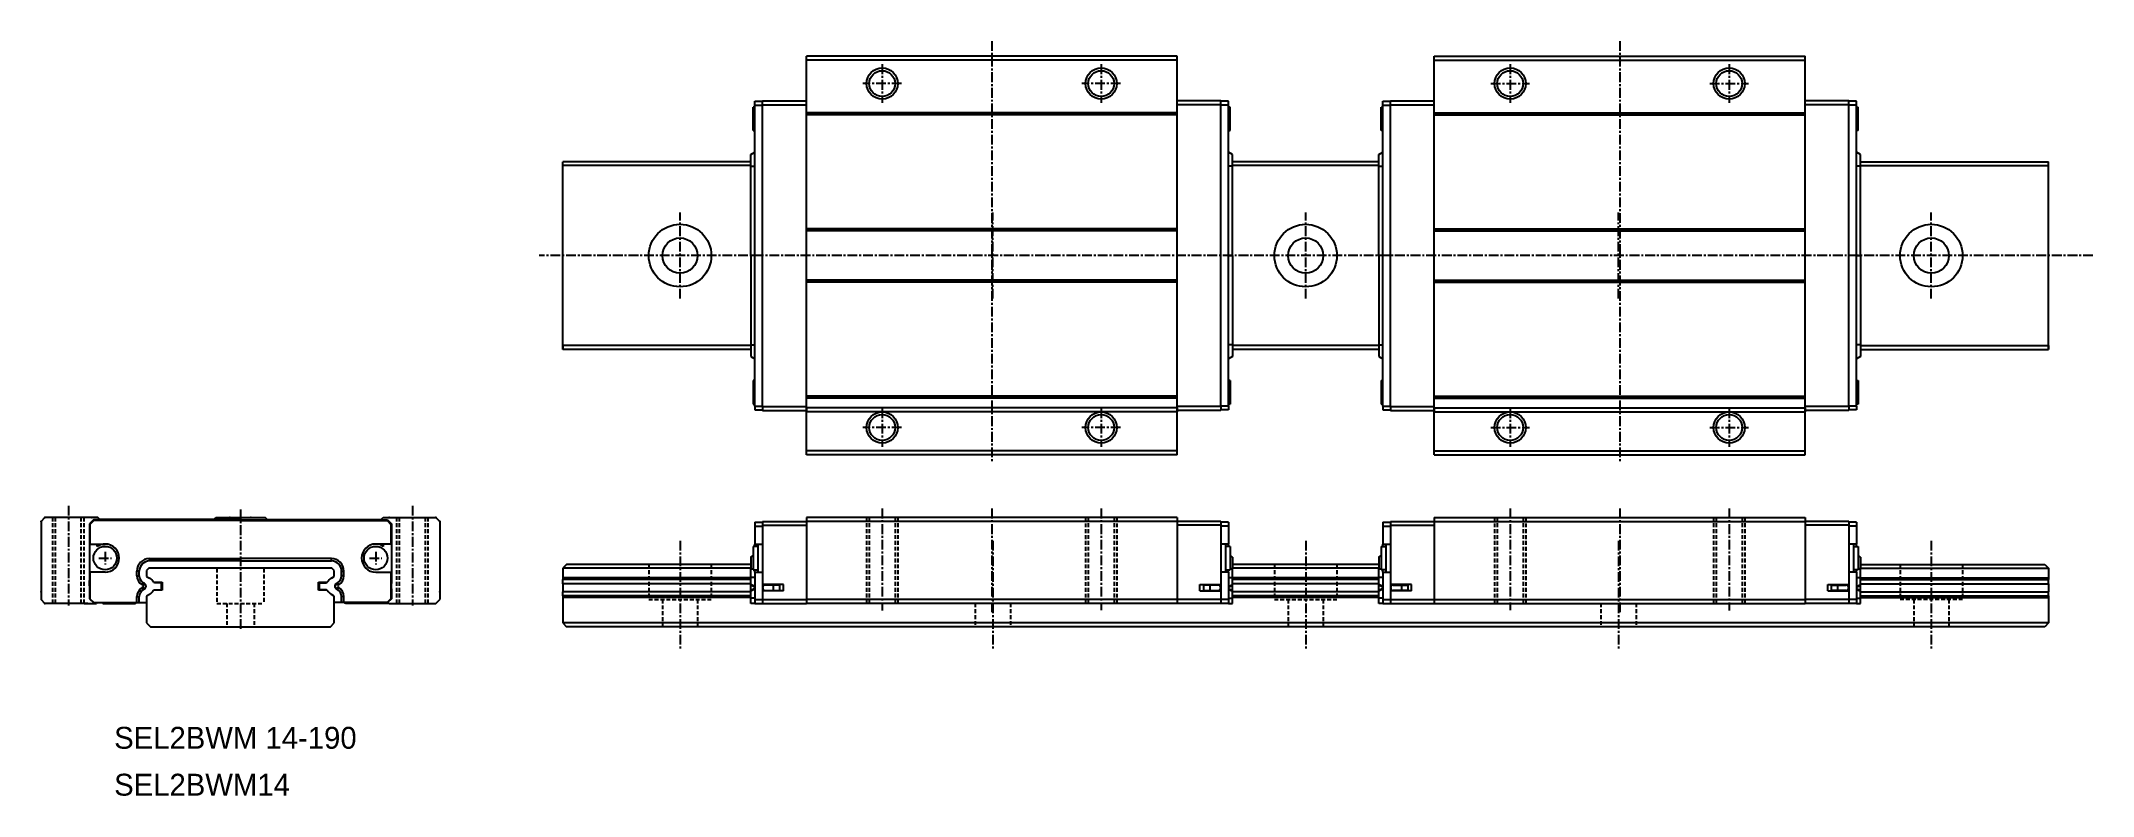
# Model space of a CAD drawing. Extents: x -7 to 256, y 5 to 101.
import ezdxf

# ---------------------------------------------------------------- set-up
doc = ezdxf.new("R2010")
doc.units = 0
doc.linetypes.add('CENTER', pattern=[2, 1.25, -0.25, 0.25, -0.25])
doc.linetypes.add('DASHED', pattern=[0.75, 0.5, -0.25])
doc.layers.get('0').update_dxf_attribs({"linetype": 'CONTINUOUS'})
doc.layers.add('CENTER', color=1, linetype='CENTER')

msp = doc.modelspace()

# ---------------------------------------------------------------- linework, layer by layer
at = {"color": 7, "linetype": 'CONTINUOUS'}
for p, q in [((91.15, 48.5), (91.15, 99.5)), ((138.55, 99.5), (91.15, 99.5)), ((138.55, 99), (91.15, 99)), ((138.55, 48.5), (138.55, 99.5)), ((171.45, 99.5), (218.85, 99.5)), ((171.45, 48.5), (171.45, 99.5)), ((171.45, 99), (218.85, 99)), ((218.85, 48.5), (218.85, 99.5)), ((84.55, 93), (84.35, 93)), ((84.35, 90), (84.35, 93)), ((84.55, 93.75), (85.55, 93.75)), ((84.55, 93.25), (84.55, 93.75)), ((84.55, 54.75), (84.55, 93.25)), ((84.55, 93.25), (85.55, 93.25)), ((85.55, 93.8), (91.15, 93.8)), ((85.55, 93.3), (85.55, 93.8)), ((85.55, 54.7), (85.55, 93.3)), ((85.55, 93.3), (91.15, 93.3)), ((138.55, 92.25), (91.15, 92.25)), ((138.55, 92), (91.15, 92)), ((138.55, 93.5), (138.55, 94)), ((144.15, 93.8), (138.55, 93.8)), ((138.55, 54.5), (138.55, 93.5)), ((144.15, 93.3), (138.55, 93.3)), ((144.15, 93.3), (144.15, 93.8)), ((145.15, 93.75), (144.15, 93.75)), ((144.15, 54.7), (144.15, 93.3)), ((145.15, 93.25), (144.15, 93.25)), ((145.15, 93.25), (145.15, 93.75)), ((145.15, 54.75), (145.15, 93.25)), ((145.35, 93), (145.15, 93)), ((145.35, 90), (145.35, 93)), ((164.65, 90), (164.65, 93)), ((164.65, 93), (164.85, 93)), ((164.85, 93.75), (165.85, 93.75)), ((164.85, 93.25), (164.85, 93.75)), ((164.85, 54.75), (164.85, 93.25)), ((164.85, 93.25), (165.85, 93.25)), ((165.85, 93.8), (171.45, 93.8)), ((165.85, 93.3), (165.85, 93.8)), ((165.85, 54.7), (165.85, 93.3)), ((165.85, 93.3), (171.45, 93.3)), ((171.45, 93.5), (171.45, 94)), ((171.45, 54.5), (171.45, 93.5)), ((171.45, 92.25), (218.85, 92.25)), ((171.45, 92), (218.85, 92)), ((224.45, 93.8), (218.85, 93.8)), ((224.45, 93.3), (218.85, 93.3)), ((224.45, 93.3), (224.45, 93.8)), ((225.45, 93.75), (224.45, 93.75)), ((224.45, 54.7), (224.45, 93.3)), ((225.45, 93.25), (224.45, 93.25)), ((225.45, 93.25), (225.45, 93.75)), ((225.45, 54.75), (225.45, 93.25)), ((225.45, 93), (225.65, 93)), ((225.65, 90), (225.65, 93)), ((84.35, 90), (84.55, 90)), ((145.15, 90), (145.35, 90)), ((164.85, 90), (164.65, 90)), ((225.65, 90), (225.45, 90)), ((84.05, 86.93), (84.55, 87.23)), ((84.05, 85.43), (84.05, 86.93)), ((145.65, 86.93), (145.15, 87.23)), ((145.65, 85.43), (145.65, 86.93)), ((164.35, 86.93), (164.85, 87.23)), ((164.35, 85.43), (164.35, 86.93)), ((225.95, 86.93), (225.45, 87.23)), ((225.95, 85.43), (225.95, 86.93)), ((84.05, 86), (60, 86)), ((60, 85.5), (60, 86)), ((60, 62), (60, 86)), ((84.05, 85.5), (60, 85.5)), ((84.05, 74), (84.05, 85.43)), ((84.05, 85.43), (84.55, 85.43)), ((145.65, 85.43), (145.15, 85.43)), ((164.35, 86), (145.65, 86)), ((164.35, 85.5), (145.65, 85.5)), ((145.65, 74), (145.65, 85.43)), ((164.35, 74), (164.35, 85.43)), ((164.35, 85.43), (164.85, 85.43)), ((225.95, 85.43), (225.45, 85.43)), ((225.95, 86), (250, 86)), ((225.95, 85.5), (250, 85.5)), ((225.95, 74), (225.95, 85.43)), ((250, 62), (250, 86)), ((250, 85.5), (250, 86)), ((138.55, 77.4), (91.15, 77.4)), ((138.55, 77.15), (91.15, 77.15)), ((171.45, 77.4), (218.85, 77.4)), ((171.45, 77.15), (218.85, 77.15)), ((84.05, 74), (84.05, 62.57)), ((84.55, 74), (84.05, 74)), ((145.15, 74), (145.65, 74)), ((145.65, 74), (145.65, 62.57)), ((164.35, 74), (164.35, 62.57)), ((164.85, 74), (164.35, 74)), ((225.45, 74), (225.95, 74)), ((225.95, 74), (225.95, 62.57)), ((138.55, 70.85), (91.15, 70.85)), ((171.45, 70.85), (218.85, 70.85)), ((138.55, 70.6), (91.15, 70.6)), ((171.45, 70.6), (218.85, 70.6)), ((84.05, 62.5), (60, 62.5)), ((60, 62.5), (60, 62)), ((84.05, 62), (60, 62)), ((84.05, 62.57), (84.55, 62.57)), ((84.05, 62.57), (84.05, 61.07)), ((84.05, 61.07), (84.55, 60.77)), ((145.65, 62.57), (145.15, 62.57)), ((145.65, 61.07), (145.15, 60.77)), ((145.65, 62.57), (145.65, 61.07)), ((164.35, 62.5), (145.65, 62.5)), ((164.35, 62), (145.65, 62)), ((164.35, 62.57), (164.85, 62.57)), ((164.35, 62.57), (164.35, 61.07)), ((164.35, 61.07), (164.85, 60.77)), ((225.95, 62.57), (225.45, 62.57)), ((225.95, 61.07), (225.45, 60.77)), ((225.95, 62.57), (225.95, 61.07)), ((225.95, 62.5), (250, 62.5)), ((225.95, 62), (250, 62)), ((250, 62.5), (250, 62)), ((84.35, 58), (84.35, 55)), ((84.55, 58), (84.35, 58)), ((145.35, 58), (145.15, 58)), ((145.35, 58), (145.35, 55)), ((164.65, 58), (164.65, 55)), ((164.65, 58), (164.85, 58)), ((225.45, 58), (225.65, 58)), ((225.65, 58), (225.65, 55)), ((138.55, 56), (91.15, 56)), ((138.55, 55.75), (91.15, 55.75)), ((171.45, 56), (218.85, 56)), ((171.45, 55.75), (218.85, 55.75)), ((84.35, 55), (84.55, 55)), ((84.55, 54.75), (84.55, 54.25)), ((84.55, 54.75), (85.55, 54.75)), ((84.55, 54.25), (85.55, 54.25)), ((85.55, 54.7), (91.15, 54.7)), ((85.55, 54.7), (85.55, 54.2)), ((85.55, 54.2), (91.15, 54.2)), ((138.55, 54.5), (91.15, 54.5)), ((91.15, 54.5), (91.15, 54)), ((138.55, 54), (91.15, 54)), ((144.15, 54.7), (138.55, 54.7)), ((138.55, 54.5), (138.55, 54)), ((144.15, 54.2), (138.55, 54.2)), ((145.15, 54.75), (144.15, 54.75)), ((144.15, 54.7), (144.15, 54.2)), ((145.15, 54.25), (144.15, 54.25)), ((145.15, 55), (145.35, 55)), ((145.15, 54.75), (145.15, 54.25)), ((164.85, 55), (164.65, 55)), ((164.85, 54.75), (165.85, 54.75)), ((164.85, 54.75), (164.85, 54.25)), ((164.85, 54.25), (165.85, 54.25)), ((165.85, 54.7), (171.45, 54.7)), ((165.85, 54.7), (165.85, 54.2)), ((165.85, 54.2), (171.45, 54.2)), ((171.45, 54.5), (218.85, 54.5)), ((171.45, 54.5), (171.45, 54)), ((171.45, 54), (218.85, 54)), ((224.45, 54.7), (218.85, 54.7)), ((218.85, 54.5), (218.85, 54)), ((224.45, 54.2), (218.85, 54.2)), ((225.45, 54.75), (224.45, 54.75)), ((224.45, 54.7), (224.45, 54.2)), ((225.45, 54.25), (224.45, 54.25)), ((225.65, 55), (225.45, 55)), ((225.45, 54.75), (225.45, 54.25)), ((138.55, 49), (91.15, 49)), ((138.55, 48.5), (91.15, 48.5)), ((171.45, 49), (218.85, 49)), ((171.45, 48.5), (218.85, 48.5)), ((-6.71, 40), (-6.21, 40.5)), ((-6.71, 40), (-6.71, 30)), ((-0.71, 40.5), (-6.21, 40.5)), ((0.54, 40.5), (-1.56, 40.5)), ((-0.01, 40.2), (-0.51, 39.7)), ((-0.51, 39.7), (-0.51, 32.45)), ((0.04, 40.1), (-0.46, 39.6)), ((-0.46, 39.6), (-0.46, 37.1)), ((18.79, 40.2), (-0.01, 40.2)), ((18.79, 40.1), (0.04, 40.1)), ((0.79, 40.25), (0.54, 40.5)), ((15.39, 40.25), (0.79, 40.25)), ((15.39, 40.25), (15.64, 40.5)), ((15.64, 40.5), (17.44, 40.5)), ((17.44, 40.5), (20.14, 40.5)), ((17.44, 40.5), (20.14, 40.5)), ((18.79, 40.2), (37.59, 40.2)), ((18.79, 40.1), (37.54, 40.1)), ((20.14, 40.5), (21.94, 40.5)), ((22.19, 40.25), (21.94, 40.5)), ((22.19, 40.25), (36.79, 40.25)), ((36.79, 40.25), (37.04, 40.5)), ((37.04, 40.5), (37.79, 40.5)), ((37.54, 40.1), (38.04, 39.6)), ((37.59, 40.2), (38.09, 39.7)), ((37.79, 40.5), (43.79, 40.5)), ((38.04, 39.6), (38.04, 37.1)), ((38.09, 39.7), (38.09, 32.05)), ((43.79, 40.5), (44.29, 40)), ((44.29, 40), (44.29, 30)), ((84.55, 39.9), (85.55, 39.9)), ((84.55, 39.9), (84.55, 39.4)), ((84.55, 39.4), (84.55, 37.1)), ((84.55, 39.4), (85.55, 39.4)), ((85.55, 40), (91.15, 40)), ((85.55, 40), (85.55, 39.5)), ((85.55, 39.5), (91.15, 39.5)), ((85.55, 39.5), (85.55, 31.9)), ((138.55, 40.5), (91.15, 40.5)), ((91.15, 40.5), (91.15, 40)), ((138.55, 40), (91.15, 40)), ((91.15, 40), (91.15, 30)), ((138.55, 40.5), (138.55, 40)), ((144.15, 40), (138.55, 40)), ((138.55, 40), (138.55, 30)), ((144.15, 39.5), (138.55, 39.5)), ((144.15, 40), (144.15, 39.5)), ((145.15, 39.9), (144.15, 39.9)), ((144.15, 39.5), (144.15, 31.9)), ((145.15, 39.4), (144.15, 39.4)), ((145.15, 39.9), (145.15, 39.4)), ((145.15, 39.4), (145.15, 37.1)), ((164.85, 39.9), (165.85, 39.9)), ((164.85, 39.9), (164.85, 39.4)), ((164.85, 39.4), (164.85, 37.1)), ((164.85, 39.4), (165.85, 39.4)), ((165.85, 40), (171.45, 40)), ((165.85, 40), (165.85, 39.5)), ((165.85, 39.5), (165.85, 31.9)), ((165.85, 39.5), (171.45, 39.5)), ((171.45, 40.5), (218.85, 40.5)), ((171.45, 40.5), (171.45, 40)), ((171.45, 40), (218.85, 40)), ((171.45, 40), (171.45, 30)), ((218.85, 40.5), (218.85, 40)), ((218.85, 40), (218.85, 30)), ((224.45, 40), (218.85, 40)), ((224.45, 39.5), (218.85, 39.5)), ((224.45, 40), (224.45, 39.5)), ((225.45, 39.9), (224.45, 39.9)), ((224.45, 39.5), (224.45, 31.9)), ((225.45, 39.4), (224.45, 39.4)), ((225.45, 39.9), (225.45, 39.4)), ((225.45, 39.4), (225.45, 37.1)), ((-0.46, 37.1), (1.49, 37.1)), ((0.49, 36.8), (0.49, 37.1)), ((38.04, 37.1), (36.09, 37.1)), ((37.09, 36.8), (37.09, 37.1)), ((84.95, 36.8), (84.35, 36.8)), ((84.35, 36.8), (84.35, 33.8)), ((84.55, 36.8), (84.55, 37.1)), ((84.55, 37.1), (85.55, 37.1)), ((84.95, 37.1), (84.95, 33.5)), ((145.15, 37.1), (144.15, 37.1)), ((144.75, 37.1), (144.75, 33.5)), ((145.35, 36.8), (144.75, 36.8)), ((145.15, 36.8), (145.15, 37.1)), ((145.35, 36.8), (145.35, 33.8)), ((164.65, 36.8), (164.65, 33.8)), ((164.65, 36.8), (165.25, 36.8)), ((164.85, 37.1), (165.85, 37.1)), ((164.85, 36.8), (164.85, 37.1)), ((165.25, 37.1), (165.25, 33.5)), ((225.45, 37.1), (224.45, 37.1)), ((225.05, 37.1), (225.05, 33.5)), ((225.05, 36.8), (225.65, 36.8)), ((225.45, 36.8), (225.45, 37.1)), ((225.65, 36.8), (225.65, 33.8)), ((7.16, 35.23), (18.79, 35.23)), ((7.16, 34.93), (7.16, 35.23)), ((18.79, 34.93), (7.16, 34.93)), ((30.42, 35.23), (18.79, 35.23)), ((18.79, 34.93), (30.42, 34.93)), ((30.42, 34.93), (30.42, 35.23)), ((60.5, 34.5), (60, 34)), ((84.05, 34.5), (60.5, 34.5)), ((84.05, 35.43), (84.35, 35.61)), ((84.05, 35.43), (84.05, 33.93)), ((145.65, 35.43), (145.35, 35.61)), ((145.65, 35.43), (145.65, 33.93)), ((164.35, 34.5), (145.65, 34.5)), ((164.35, 35.43), (164.65, 35.61)), ((164.35, 35.43), (164.35, 33.93)), ((225.95, 35.43), (225.65, 35.61)), ((225.95, 35.43), (225.95, 33.93)), ((225.95, 34.5), (249.5, 34.5)), ((249.5, 34.5), (250, 34)), ((-0.51, 31.75), (-0.51, 32.45)), ((-0.51, 32.45), (-0.46, 32.45)), ((-0.51, 32.35), (-0.51, 30.1)), ((-0.51, 31.75), (-0.46, 31.75)), ((-0.46, 33.5), (-0.46, 30.1)), ((1.49, 33.5), (-0.46, 33.5)), ((5.86, 33.63), (5.56, 33.63)), ((5.56, 33.01), (5.56, 33.63)), ((5.56, 33.01), (5.86, 33.01)), ((5.86, 33.01), (5.86, 33.63)), ((6.21, 31.88), (6.36, 32.14)), ((6.21, 31.88), (6.37, 31.79)), ((6.21, 31.52), (6.37, 31.61)), ((6.21, 31.52), (6.36, 31.26)), ((6.52, 32.05), (6.36, 32.14)), ((6.37, 31.79), (6.52, 32.05)), ((6.37, 31.79), (6.37, 31.79)), ((6.37, 31.61), (6.38, 31.62)), ((6.38, 31.62), (6.37, 31.61)), ((6.37, 31.61), (6.37, 31.61)), ((6.37, 31.61), (6.52, 31.35)), ((7.09, 34), (6.79, 33.7)), ((6.79, 33.7), (6.79, 32.96)), ((6.79, 32.96), (7.16, 32.75)), ((18.79, 34), (7.09, 34)), ((7.68, 32.2), (8.79, 32.2)), ((7.76, 32.2), (7.78, 32.15)), ((8.59, 32.15), (7.78, 32.15)), ((8.69, 31.35), (8.69, 32.05)), ((8.79, 32.2), (8.79, 31.2)), ((30.49, 34), (18.79, 34)), ((28.79, 32.2), (29.9, 32.2)), ((28.79, 31.2), (28.79, 32.2)), ((28.89, 31.35), (28.89, 32.05)), ((28.99, 32.15), (29.8, 32.15)), ((29.83, 32.2), (29.8, 32.15)), ((30.42, 32.75), (30.79, 32.96)), ((30.79, 33.7), (30.49, 34)), ((30.79, 32.96), (30.79, 33.7)), ((31.06, 32.05), (31.22, 32.14)), ((31.21, 31.79), (31.06, 32.05)), ((31.21, 31.61), (31.06, 31.35)), ((31.37, 31.88), (31.21, 31.79)), ((31.21, 31.79), (31.21, 31.79)), ((31.22, 31.61), (31.21, 31.62)), ((31.21, 31.62), (31.21, 31.61)), ((31.21, 31.61), (31.22, 31.61)), ((31.37, 31.88), (31.22, 32.14)), ((31.37, 31.52), (31.22, 31.61)), ((31.37, 31.52), (31.22, 31.26)), ((31.72, 33.63), (32.02, 33.63)), ((31.72, 33.01), (31.72, 33.63)), ((32.02, 33.01), (31.72, 33.01)), ((32.02, 33.01), (32.02, 33.63)), ((36.09, 33.5), (38.04, 33.5)), ((38.04, 33.5), (38.04, 30.1)), ((38.09, 32.05), (38.04, 32.05)), ((38.09, 31.35), (38.09, 32.05)), ((84.05, 34), (60, 34)), ((60, 34), (60, 32.76)), ((84.05, 32.76), (60, 32.76)), ((60, 32.76), (60, 32.55)), ((84.05, 32.55), (60, 32.55)), ((60, 32), (60, 32.55)), ((84.05, 32), (60, 32)), ((60, 32), (60, 31)), ((84.05, 33.93), (84.35, 33.93)), ((84.05, 32.81), (84.05, 33.93)), ((84.55, 32.81), (84.05, 32.81)), ((84.05, 31.94), (84.05, 32.81)), ((84.55, 31.68), (84.05, 31.94)), ((84.05, 31.85), (84.05, 31.94)), ((84.05, 31.15), (84.05, 31.85)), ((84.55, 31.59), (84.05, 31.85)), ((84.35, 33.8), (84.95, 33.8)), ((84.55, 33.5), (84.55, 33.8)), ((84.55, 33.5), (84.55, 30)), ((84.55, 33.5), (85.55, 33.5)), ((85.55, 31.9), (85.55, 31.1)), ((88.25, 31.9), (85.55, 31.9)), ((86.95, 31.85), (85.9, 31.85)), ((86.35, 31.85), (86.35, 31.9)), ((86.81, 31.85), (86.81, 31.9)), ((86.95, 31.5), (86.95, 31.85)), ((87.75, 31.85), (86.95, 31.85)), ((86.95, 31.15), (86.95, 31.5)), ((87.75, 31.5), (87.75, 31.85)), ((87.75, 31.15), (87.75, 31.5)), ((88.25, 31.1), (88.25, 31.9)), ((141.45, 31.1), (141.45, 31.9)), ((141.45, 31.9), (144.15, 31.9)), ((141.95, 31.85), (141.95, 31.5)), ((142.75, 31.85), (141.95, 31.85)), ((141.95, 31.5), (141.95, 31.15)), ((142.75, 31.85), (142.75, 31.5)), ((143.8, 31.85), (142.75, 31.85)), ((142.75, 31.5), (142.75, 31.15)), ((142.89, 31.85), (142.89, 31.9)), ((143.35, 31.85), (143.35, 31.9)), ((145.15, 33.5), (144.15, 33.5)), ((144.15, 31.9), (144.15, 31.1)), ((144.75, 33.8), (145.35, 33.8)), ((145.15, 33.5), (145.15, 33.8)), ((145.15, 33.5), (145.15, 30)), ((145.15, 32.81), (145.65, 32.81)), ((145.15, 31.68), (145.65, 31.94)), ((145.15, 31.59), (145.65, 31.85)), ((145.65, 33.93), (145.35, 33.93)), ((164.35, 34), (145.65, 34)), ((145.65, 32.81), (145.65, 33.93)), ((145.65, 31.94), (145.65, 32.81)), ((164.35, 32.76), (145.65, 32.76)), ((164.35, 32.55), (145.65, 32.55)), ((164.35, 32), (145.65, 32)), ((145.65, 31.85), (145.65, 31.94)), ((145.65, 31.15), (145.65, 31.85)), ((164.35, 33.93), (164.65, 33.93)), ((164.35, 32.81), (164.35, 33.93)), ((164.85, 32.81), (164.35, 32.81)), ((164.35, 31.94), (164.35, 32.81)), ((164.85, 31.68), (164.35, 31.94)), ((164.35, 31.85), (164.35, 31.94)), ((164.35, 31.15), (164.35, 31.85)), ((164.85, 31.59), (164.35, 31.85)), ((165.25, 33.8), (164.65, 33.8)), ((164.85, 33.5), (164.85, 33.8)), ((164.85, 33.5), (164.85, 30)), ((164.85, 33.5), (165.85, 33.5)), ((168.55, 31.9), (165.85, 31.9)), ((165.85, 31.9), (165.85, 31.1)), ((166.2, 31.85), (167.25, 31.85)), ((166.65, 31.85), (166.65, 31.9)), ((167.11, 31.85), (167.11, 31.9)), ((167.25, 31.85), (168.05, 31.85)), ((167.25, 31.85), (167.25, 31.5)), ((167.25, 31.5), (167.25, 31.15)), ((168.05, 31.85), (168.05, 31.5)), ((168.05, 31.5), (168.05, 31.15)), ((168.55, 31.1), (168.55, 31.9)), ((221.75, 31.1), (221.75, 31.9)), ((221.75, 31.9), (224.45, 31.9)), ((222.25, 31.85), (223.05, 31.85)), ((222.25, 31.5), (222.25, 31.85)), ((222.25, 31.15), (222.25, 31.5)), ((223.05, 31.85), (224.1, 31.85)), ((223.05, 31.5), (223.05, 31.85)), ((223.05, 31.15), (223.05, 31.5)), ((223.19, 31.85), (223.19, 31.9)), ((223.65, 31.85), (223.65, 31.9)), ((225.45, 33.5), (224.45, 33.5)), ((224.45, 31.9), (224.45, 31.1)), ((225.65, 33.8), (225.05, 33.8)), ((225.45, 33.5), (225.45, 33.8)), ((225.45, 33.5), (225.45, 30)), ((225.45, 32.81), (225.95, 32.81)), ((225.45, 31.68), (225.95, 31.94)), ((225.45, 31.59), (225.95, 31.85)), ((225.95, 33.93), (225.65, 33.93)), ((225.95, 34), (250, 34)), ((225.95, 32.81), (225.95, 33.93)), ((225.95, 31.94), (225.95, 32.81)), ((225.95, 32.76), (250, 32.76)), ((225.95, 32.55), (250, 32.55)), ((225.95, 32), (250, 32)), ((225.95, 31.85), (225.95, 31.94)), ((225.95, 31.15), (225.95, 31.85)), ((250, 34), (250, 32.76)), ((250, 32.76), (250, 32.55)), ((250, 32), (250, 32.55)), ((250, 32), (250, 31)), ((-6.21, 29.5), (-6.71, 30)), ((-0.71, 29.5), (-6.21, 29.5)), ((-1.21, 29.5), (0.39, 29.5)), ((-0.51, 30.1), (-0.01, 29.6)), ((-0.46, 30.1), (0.04, 29.6)), ((-0.01, 29.6), (0.04, 29.6)), ((0.04, 29.6), (5.56, 29.6)), ((1.19, 29.5), (5.29, 29.5)), ((5.29, 29.5), (5.51, 29.6)), ((5.56, 29.6), (5.56, 30.39)), ((5.56, 30.39), (5.86, 30.39)), ((5.56, 29.6), (5.86, 29.6)), ((5.86, 29.6), (5.86, 30.39)), ((5.86, 29.6), (6.79, 29.6)), ((6.36, 31.26), (6.52, 31.35)), ((7.16, 30.65), (6.79, 30.44)), ((6.79, 30.44), (6.79, 27)), ((8.79, 31.2), (7.68, 31.2)), ((7.76, 31.2), (7.78, 31.25)), ((7.78, 31.25), (8.59, 31.25)), ((29.9, 31.2), (28.79, 31.2)), ((29.8, 31.25), (28.99, 31.25)), ((29.83, 31.2), (29.8, 31.25)), ((30.79, 30.44), (30.42, 30.65)), ((30.79, 27), (30.79, 30.44)), ((31.72, 29.6), (30.79, 29.6)), ((31.22, 31.26), (31.06, 31.35)), ((31.72, 29.6), (31.72, 30.39)), ((32.02, 30.39), (31.72, 30.39)), ((32.02, 29.6), (31.72, 29.6)), ((32.02, 29.6), (32.02, 30.39)), ((37.54, 29.6), (32.02, 29.6)), ((32.27, 29.5), (32.05, 29.6)), ((37.79, 29.5), (32.27, 29.5)), ((38.04, 30.1), (37.54, 29.6)), ((38.09, 30.1), (37.59, 29.6)), ((37.79, 29.5), (43.79, 29.5)), ((38.09, 31.35), (38.04, 31.35)), ((38.09, 31.35), (38.09, 30.1)), ((43.79, 29.5), (44.29, 30)), ((84.05, 31), (60, 31)), ((60, 30.45), (60, 31)), ((84.05, 30.45), (60, 30.45)), ((60, 30.45), (60, 30.24)), ((84.05, 30.24), (60, 30.24)), ((60, 30.24), (60, 27)), ((84.55, 31.41), (84.05, 31.15)), ((84.55, 31.32), (84.05, 31.06)), ((84.05, 31.06), (84.05, 31.15)), ((84.05, 30.19), (84.05, 31.06)), ((84.05, 29.5), (84.05, 30.19)), ((84.55, 30.19), (84.05, 30.19)), ((84.55, 29.5), (84.05, 29.5)), ((84.55, 30), (84.55, 29.5)), ((84.55, 30), (85.55, 30)), ((84.55, 29.5), (85.55, 29.5)), ((88.25, 31.1), (85.55, 31.1)), ((85.55, 31.1), (85.55, 30)), ((85.55, 30), (91.15, 30)), ((85.55, 30), (85.55, 29.5)), ((85.55, 29.5), (91.15, 29.5)), ((85.9, 31.15), (86.95, 31.15)), ((86.35, 31.1), (86.35, 31.15)), ((86.81, 31.1), (86.81, 31.15)), ((86.95, 31.15), (87.75, 31.15)), ((138.55, 30), (91.15, 30)), ((91.15, 30), (91.15, 29.5)), ((138.55, 29.5), (91.15, 29.5)), ((144.15, 30), (138.55, 30)), ((138.55, 30), (138.55, 29.5)), ((144.15, 29.5), (138.55, 29.5)), ((141.45, 31.1), (144.15, 31.1)), ((141.95, 31.15), (142.75, 31.15)), ((142.75, 31.15), (143.8, 31.15)), ((142.89, 31.1), (142.89, 31.15)), ((143.35, 31.1), (143.35, 31.15)), ((144.15, 31.1), (144.15, 30)), ((144.15, 30), (144.15, 29.5)), ((145.15, 30), (144.15, 30)), ((145.15, 29.5), (144.15, 29.5)), ((145.15, 31.41), (145.65, 31.15)), ((145.15, 31.32), (145.65, 31.06)), ((145.15, 30.19), (145.65, 30.19)), ((145.15, 30), (145.15, 29.5)), ((145.15, 29.5), (145.65, 29.5)), ((145.65, 31.06), (145.65, 31.15)), ((145.65, 30.19), (145.65, 31.06)), ((164.35, 31), (145.65, 31)), ((164.35, 30.45), (145.65, 30.45)), ((164.35, 30.24), (145.65, 30.24)), ((145.65, 29.5), (145.65, 30.19)), ((164.85, 31.41), (164.35, 31.15)), ((164.85, 31.32), (164.35, 31.06)), ((164.35, 31.06), (164.35, 31.15)), ((164.35, 30.19), (164.35, 31.06)), ((164.85, 30.19), (164.35, 30.19)), ((164.35, 29.5), (164.35, 30.19)), ((164.85, 29.5), (164.35, 29.5)), ((164.85, 30), (165.85, 30)), ((164.85, 30), (164.85, 29.5)), ((164.85, 29.5), (165.85, 29.5)), ((168.55, 31.1), (165.85, 31.1)), ((165.85, 31.1), (165.85, 30)), ((165.85, 30), (171.45, 30)), ((165.85, 30), (165.85, 29.5)), ((165.85, 29.5), (171.45, 29.5)), ((167.25, 31.15), (166.2, 31.15)), ((166.65, 31.1), (166.65, 31.15)), ((167.11, 31.1), (167.11, 31.15)), ((168.05, 31.15), (167.25, 31.15)), ((171.45, 30), (218.85, 30)), ((171.45, 30), (171.45, 29.5)), ((171.45, 29.5), (218.85, 29.5)), ((224.45, 30), (218.85, 30)), ((218.85, 30), (218.85, 29.5)), ((224.45, 29.5), (218.85, 29.5)), ((221.75, 31.1), (224.45, 31.1)), ((223.05, 31.15), (222.25, 31.15)), ((224.1, 31.15), (223.05, 31.15)), ((223.19, 31.1), (223.19, 31.15)), ((223.65, 31.1), (223.65, 31.15)), ((224.45, 31.1), (224.45, 30)), ((225.45, 30), (224.45, 30)), ((224.45, 30), (224.45, 29.5)), ((225.45, 29.5), (224.45, 29.5)), ((225.45, 31.41), (225.95, 31.15)), ((225.45, 31.32), (225.95, 31.06)), ((225.45, 30.19), (225.95, 30.19)), ((225.45, 30), (225.45, 29.5)), ((225.45, 29.5), (225.95, 29.5)), ((225.95, 31.06), (225.95, 31.15)), ((225.95, 30.19), (225.95, 31.06)), ((225.95, 31), (250, 31)), ((225.95, 30.45), (250, 30.45)), ((225.95, 30.24), (250, 30.24)), ((225.95, 29.5), (225.95, 30.19)), ((250, 30.45), (250, 31)), ((250, 30.45), (250, 30.24)), ((250, 30.24), (250, 27)), ((6.79, 27), (7.29, 26.5)), ((7.29, 26.5), (18.79, 26.5)), ((18.79, 26.5), (30.29, 26.5)), ((30.29, 26.5), (30.79, 27)), ((250, 27), (60, 27)), ((60, 27), (60.5, 26.5)), ((249.5, 26.5), (60.5, 26.5)), ((250, 27), (249.5, 26.5))]:
    msp.add_line(p, q, dxfattribs=at)
at = {"color": 3, "linetype": 'DASHED'}
for p, q in [((-5.21, 29.5), (-5.21, 40.5)), ((-4.86, 29.5), (-4.86, 40.5)), ((-1.56, 29.5), (-1.56, 40.5)), ((-1.21, 29.5), (-1.21, 40.5)), ((38.79, 29.5), (38.79, 40.5)), ((39.14, 29.5), (39.14, 40.5)), ((42.44, 29.5), (42.44, 40.5)), ((42.79, 29.5), (42.79, 40.5)), ((98.85, 40.5), (98.85, 29.5)), ((99.2, 40.5), (99.2, 29.5)), ((102.5, 40.5), (102.5, 29.5)), ((102.85, 40.5), (102.85, 29.5)), ((126.85, 40.49), (126.85, 29.5)), ((127.2, 40.5), (127.2, 29.5)), ((130.5, 40.5), (130.5, 29.5)), ((130.85, 40.49), (130.85, 29.5)), ((179.15, 40.49), (179.15, 29.5)), ((179.5, 40.5), (179.5, 29.5)), ((182.8, 40.5), (182.8, 29.5)), ((183.15, 40.49), (183.15, 29.5)), ((207.15, 40.5), (207.15, 29.5)), ((207.5, 40.5), (207.5, 29.5)), ((210.8, 40.5), (210.8, 29.5)), ((211.15, 40.5), (211.15, 29.5)), ((71, 34.5), (71, 30)), ((79, 34.5), (79, 30)), ((151, 34.5), (151, 30)), ((159, 34.5), (159, 30)), ((231, 34.5), (231, 30)), ((239, 34.5), (239, 30)), ((15.79, 33.95), (15.79, 29.5)), ((21.79, 33.95), (21.79, 29.5)), ((15.79, 29.5), (21.79, 29.5)), ((17.04, 29.5), (17.04, 26.5)), ((20.54, 29.5), (20.54, 26.5)), ((71, 30), (79, 30)), ((72.75, 30), (72.75, 26.5)), ((77.25, 30), (77.25, 26.5)), ((112.75, 29.5), (112.75, 26.5)), ((117.25, 29.5), (117.25, 26.5)), ((151, 30), (159, 30)), ((152.75, 30), (152.75, 26.5)), ((157.25, 30), (157.25, 26.5)), ((192.75, 29.5), (192.75, 26.5)), ((197.25, 29.5), (197.25, 26.5)), ((239, 30), (231, 30)), ((232.75, 30), (232.75, 26.5)), ((237.25, 30), (237.25, 26.5))]:
    msp.add_line(p, q, dxfattribs=at)
at = {"color": 3, "linetype": 'CONTINUOUS'}
for centre in [(100.85, 96), (128.85, 96), (181.15, 96), (209.15, 96), (100.85, 52), (128.85, 52), (181.15, 52), (209.15, 52)]:
    msp.add_circle(centre, 2, dxfattribs=at)
at = {"color": 7, "linetype": 'CONTINUOUS'}
for centre, radius in [((100.85, 96), 1.65), ((128.85, 96), 1.65), ((181.15, 96), 1.65), ((209.15, 96), 1.65), ((75, 74), 4), ((75, 74), 2.25), ((155, 74), 4), ((155, 74), 2.25), ((235, 74), 4), ((235, 74), 2.25), ((100.85, 52), 1.65), ((128.85, 52), 1.65), ((181.15, 52), 1.65), ((209.15, 52), 1.65), ((1.49, 35.3), 1.5), ((36.09, 35.3), 1.5)]:
    msp.add_circle(centre, radius, dxfattribs=at)
for centre, radius, start, end in [((1.49, 35.3), 1.8, 90, 123.749), ((1.49, 35.3), 1.8, 270, 90), ((36.09, 35.3), 1.8, 90, 270), ((36.09, 35.3), 1.8, 56.251, 90), ((7.16, 33.63), 1.6, 90.0008, 179.9992), ((7.16, 33.63), 1.3, 90, 180), ((30.42, 33.63), 1.6, 0.0008, 89.9992), ((30.42, 33.63), 1.3, 0, 90), ((6.86, 33.01), 1.3, 180, 240), ((6.86, 30.39), 1.3, 120, 180), ((6.86, 33.01), 1, 180, 240), ((6.32, 31.7), 0.4, 300, 60), ((6.5, 31.61), 1.32, 26.598, 60), ((8.59, 32.05), 0.1, 0, 90), ((28.99, 32.05), 0.1, 90, 180), ((31.08, 31.61), 1.32, 120, 153.402), ((31.26, 31.7), 0.4, 120, 240), ((30.72, 33.01), 1, 300, 0), ((30.72, 33.01), 1.3, 300, 0), ((30.72, 30.39), 1.3, 0, 60), ((85.9, 31.5), 0.35, 90, 180), ((85.9, 31.5), 0.35, 180, 270), ((143.8, 31.5), 0.35, 0, 90), ((143.8, 31.5), 0.35, 270, 0), ((166.2, 31.5), 0.35, 90, 180), ((166.2, 31.5), 0.35, 180, 270), ((224.1, 31.5), 0.35, 0, 90), ((224.1, 31.5), 0.35, 270, 0), ((0.79, 29.2), 0.5, 126.8699, 143.1301), ((0.79, 29.2), 0.5, 36.8699, 53.1301), ((6.86, 30.39), 1, 120, 180), ((6.5, 31.79), 1.32, 300, 333.402), ((8.59, 31.35), 0.1, 270, 0), ((28.99, 31.35), 0.1, 180, 270), ((31.08, 31.79), 1.32, 206.598, 240), ((30.72, 30.39), 1, 0, 60)]:
    msp.add_arc(centre, radius, start, end, dxfattribs=at)
for p in [(-6.71, 40), (-6.21, 40.5), (-0.21, 40.5), (17.44, 40.5), (20.14, 40.5), (37.79, 40.5), (43.79, 40.5), (44.29, 40), (-6.71, 31), (-6.21, 29.5), (44.29, 31)]:
    msp.add_point(p, dxfattribs=at)
at = {"layer": 'CENTER', "color": 1, "linetype": 'CENTER'}
for p, q in [((114.85, 101.44), (114.85, 47.59)), ((114.85, 101.44), (114.85, 47.59)), ((195.15, 101.44), (195.15, 47.59)), ((195.15, 101.44), (195.15, 47.59)), ((100.85, 98.47), (100.85, 93.53)), ((128.85, 98.47), (128.85, 93.53)), ((181.15, 98.47), (181.15, 93.53)), ((209.15, 98.47), (209.15, 93.53)), ((103.32, 96), (98.38, 96)), ((131.32, 96), (126.38, 96)), ((178.68, 96), (183.62, 96)), ((206.68, 96), (211.62, 96)), ((75, 68.5), (75, 79.5)), ((115, 68.5), (115, 79.5)), ((155, 68.5), (155, 79.5)), ((195, 68.5), (195, 79.5)), ((235, 68.5), (235, 79.5)), ((255.67, 74), (57, 74)), ((100.85, 54.47), (100.85, 49.53)), ((128.85, 54.47), (128.85, 49.53)), ((181.15, 54.47), (181.15, 49.53)), ((209.15, 54.47), (209.15, 49.53)), ((103.32, 52), (98.38, 52)), ((131.32, 52), (126.38, 52)), ((178.68, 52), (183.62, 52)), ((206.68, 52), (211.62, 52)), ((-3.21, 42), (-3.21, 29.22)), ((40.79, 42), (40.79, 29.22)), ((18.79, 41.5), (18.79, 26)), ((100.85, 41.63), (100.85, 28.6)), ((114.85, 41.63), (114.85, 28.37)), ((128.85, 41.63), (128.85, 28.65)), ((181.15, 41.63), (181.15, 28.65)), ((195.15, 41.63), (195.15, 28.37)), ((209.15, 41.63), (209.15, 28.6)), ((75, 37.5), (75, 23.5)), ((115, 37.5), (115, 23.5)), ((155, 37.5), (155, 23.5)), ((195, 37.5), (195, 23.5)), ((235, 37.5), (235, 23.5)), ((0.69, 35.3), (2.29, 35.3)), ((1.49, 36.1), (1.49, 34.5)), ((35.29, 35.3), (36.89, 35.3)), ((36.09, 36.1), (36.09, 34.5))]:
    msp.add_line(p, q, dxfattribs=at)

# ---------------------------------------------------------------- texts
at = {"color": 7, "linetype": 'CONTINUOUS'}
for s, p in [('SEL2BWM 14-190', (2.64, 10.91)), ('SEL2BWM14', (2.64, 4.91))]:
    msp.add_text(s, height=2.8, dxfattribs=at).set_placement(p)

doc.saveas('drawing.dxf')
